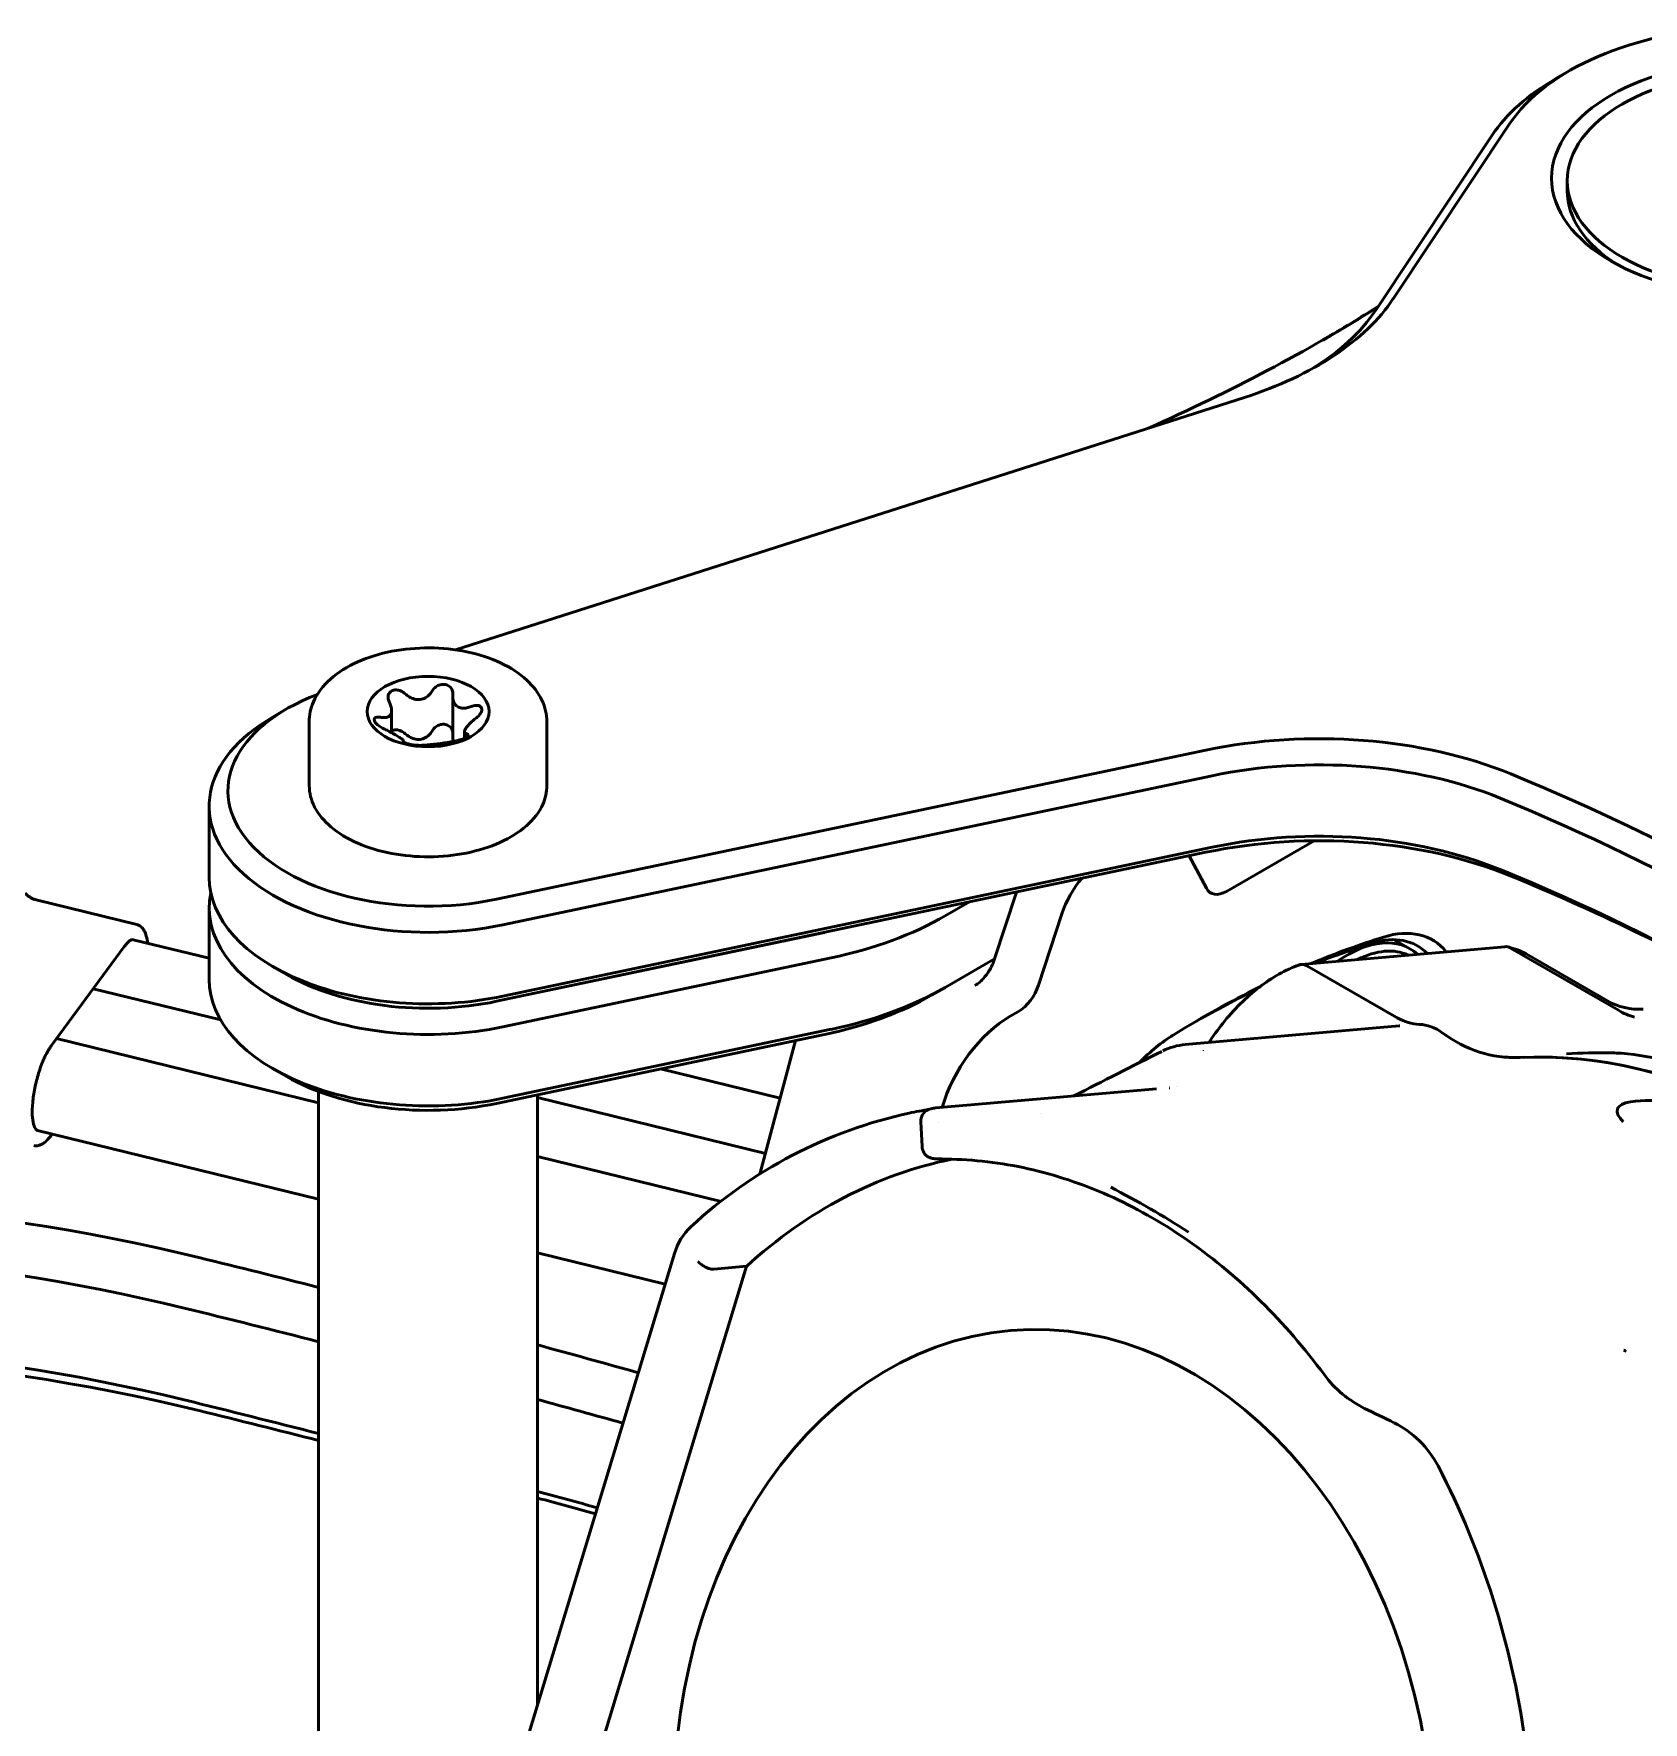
# Model space of a CAD drawing. Header units: millimetres. Extents: x 145 to 303, y 101 to 203.
# Drawn here: x 170.48 to 196.21, y 141.69 to 168.7 of the extents above; entities that cross this region are included whole.
import ezdxf

# ---------------------------------------------------------------- set-up
doc = ezdxf.new("R2010")
doc.units = ezdxf.units.MM
doc.header["$LTSCALE"] = 0.75
doc.layers.add('Visible', color=7, linetype='Continuous', lineweight=50)

msp = doc.modelspace()

# ---------------------------------------------------------------- linework, layer by layer
at = {"layer": 'Visible', "extrusion": (-1e-16, 0.816497, 0.57735)}
for p, q in [((195.029, 168.101), (194.817, 167.978)), ((192.218, 164.458), (194.078, 167.255)), ((193.798, 167.072), (191.938, 164.275)), ((194.999, 166.345), (194.999, 166.182)), ((177.224, 158.841), (189.839, 162.878)), ((177.179, 158.1), (177.179, 157.461)), ((174.523, 157.895), (174.311, 157.772)), ((176.203, 157.872), (176.203, 157.516)), ((174.886, 156.67), (174.886, 157.691)), ((177.368, 157.532), (177.368, 157.43)), ((178.686, 156.67), (178.686, 157.691)), ((176.392, 157.382), (176.392, 157.37)), ((189.22, 157.235), (177.88, 154.852)), ((177.983, 154.444), (189.323, 156.828)), ((173.286, 155.2), (173.286, 156.343)), ((177.88, 153.219), (189.22, 155.602)), ((189.323, 155.684), (177.983, 153.301)), ((190.953, 155.786), (189.55, 154.977)), ((189.23, 155.027), (188.956, 155.547)), ((172.13, 154.447), (170.519, 154.842)), ((185.054, 154.585), (185.44, 154.808)), ((186.192, 154.966), (185.838, 153.884)), ((173.286, 154.71), (173.286, 153.567)), ((186.92, 154.619), (186.546, 153.478)), ((183.126, 154.322), (177.88, 153.219)), ((170.76, 152.505), (171.932, 154.099)), ((173.286, 153.907), (172.071, 154.204)), ((190.747, 153.809), (194.002, 154.093)), ((192.484, 154.061), (192.234, 154.205)), ((195.816, 153.076), (194.091, 154.071)), ((194.34, 153.976), (195.643, 153.224)), ((174.523, 153.649), (174.311, 153.771)), ((177.983, 152.811), (183.229, 153.914)), ((185.842, 153.897), (185.054, 153.442)), ((190.838, 153.788), (192.299, 152.944)), ((192.281, 152.954), (190.838, 153.787)), ((173.47, 152.921), (171.433, 153.42)), ((185.054, 153.442), (184.842, 153.32)), ((186.225, 153.057), (186.094, 152.981)), ((175.036, 151.596), (170.847, 152.623)), ((177.88, 151.586), (183.126, 152.689)), ((183.229, 152.771), (177.983, 151.668)), ((188.892, 152.527), (192.314, 152.825)), ((190.295, 152.681), (190.295, 152.682)), ((182.089, 150.453), (182.659, 152.59)), ((174.523, 152.016), (174.311, 152.138)), ((182.414, 151.67), (180.504, 152.138)), ((184.903, 151.513), (188.43, 151.82)), ((175.036, 132.992), (175.036, 151.775)), ((178.536, 141.966), (178.536, 151.724)), ((182.178, 150.786), (178.536, 151.679)), ((184.664, 151.293), (184.683, 150.894)), ((184.939, 151.282), (184.939, 151.282)), ((175.036, 150.052), (170.541, 151.153)), ((170.76, 151.076), (170.775, 151.096)), ((181.471, 150.019), (178.536, 150.738)), ((180.725, 149.185), (177.578, 138.809)), ((180.576, 148.694), (178.536, 149.194)), ((178.699, 138.499), (181.877, 148.98)), ((181.356, 148.934), (181.877, 148.98))]:
    msp.add_line(p, q, dxfattribs=at)
at = {"layer": 'Visible'}
for centre, radius, start, end in [((177.424, 157.458), 0.245, 179.3784, 200.1706), ((193.832, 153.092), 1.02, 60.0786, 77.044), ((195.571, 141.964), 10.432, 89.3299, 93.2231), ((195.493, 146.349), 6.049, 86.9188, 88.1043), ((195.388, 147.025), 5.384, 68.1003, 84.909), ((196.507, 151.014), 0.858, 143.6041, 145.7845), ((186.065, 144.124), 7.477, 102.2631, 132.7639), ((187.632, 136.141), 15.611, 100.4701, 101.6582), ((184.866, 151.302), 0.202, 102.6945, 182.4956), ((180.522, 136.377), 15.616, 57.3582, 62.6379), ((181.632, 148.925), 0.943, 133.0616, 164.0378), ((191.478, 145.005), 1.654, 28.3025, 62.988)]:
    msp.add_arc(centre, radius, start, end, dxfattribs=at)
at = {"layer": 'Visible', "extrusion": (2e-16, 1e-16, -1)}
msp.add_arc((-176.261, 162.97), 5.672, 260.9837, 265.4199, dxfattribs=at)
at = {"layer": 'Visible', "extrusion": (0, 1e-16, -1)}
for centre, radius, start, end in [((-196.143, 154.102), 1.01, 266.1104, 299.7096), ((-188.979, 151.531), 1, 63.448, 85.0159), ((-196.322, 149.57), 2.063, 81.3012, 116.5278)]:
    msp.add_arc(centre, radius, start, end, dxfattribs=at)
at = {"layer": 'Visible', "extrusion": (0, -1e-16, -1)}
msp.add_arc((-196.341, 153.946), 1.015, 285.1527, 301.0135, dxfattribs=at)
at = {"layer": 'Visible', "extrusion": (1e-16, 1e-16, -1)}
msp.add_arc((-188.649, 151.86), 0.0278, 281.9749, 288.0679, dxfattribs=at)
at = {"layer": 'Visible', "extrusion": (-1e-16, 1e-16, -1)}
msp.add_arc((-192.575, 148.34), 1.826, 296.5944, 323.0534, dxfattribs=at)
at = {"layer": 'Visible', "extrusion": (1e-16, -1e-16, -1)}
msp.add_arc((-180.86, 139.562), 13.586, 152.7279, 172.1906, dxfattribs=at)
at = {"layer": 'Visible', "extrusion": (0, 3e-16, -1)}
for centre, major_axis, start_param, end_param in [((197.999, 166.386), (-4.2, 0), 0.366519, 3.752458), ((197.999, 166.345), (3, 0), 1.570796326795107, 7.853981633974693), ((197.999, 166.182), (-3, 0), -0.744554, 0), ((169.772, 175.982), (30, 0), 0.737377, 0.780411), ((176.573, 140.952), (-30.3, 0), 2.187552, 2.351232)]:
    msp.add_ellipse(centre, major_axis=major_axis, ratio=0.57735, start_param=start_param, end_param=end_param, dxfattribs=at)
at = {"layer": 'Visible'}
msp.add_ellipse((197.999, 166.386), major_axis=(3.25, 0), ratio=0.57735, dxfattribs=at)
for centre, major_axis, ratio, start_param, end_param in [((197.999, 166.141), (4.5, 0), 0.57735, 2.356194, 2.775074), ((169.772, 176.227), (-30.3, 0), 0.57735, 2.228862, 2.392768), ((187.27, 165.555), (-5.3, 0), 0.57735, 2.076942, 2.775074), ((176.786, 156.343), (-3.5, 0), 0.57735, -0.785398, 1.919862), ((191.033, 154.36), (-5.3, 0), 0.57735, 4.095633, 5.061455), ((176.573, 142.585), (-30.3, 0), 0.57735, 3.758349, 4.095633), ((191.033, 152.972), (5, 0), 0.57735, 0.95404, 1.919862), ((176.573, 141.197), (-30, 0), 0.57735, 3.758349, 4.095633), ((187.56, 154.644), (0.5, 0.866), 0.57735, 1.257347, 1.919862), ((176.786, 154.71), (3.5, 0), 0.57735, 3.020076, 5.061455), ((181.519, 156.627), (5, 0), 0.57735, -1.22173, -0.785398), ((189.151, 138.007), (9.15, 15.848), 0.57735, 0.558505, 0.649763), ((191.484, 152.328), (1, 1.732), 0.57735, -0.130058, 0.898002), ((191.696, 152.206), (1.15, 1.992), 0.57735, -0.214331, 0.558505), ((190.769, 153.56), (-0.022, 0.249), 0.757042, -0.487182, 0.296426), ((176.786, 154.955), (3.2, 0), 0.57735, 3.926991, 5.061455), ((189.151, 138.007), (9.15, 15.848), 0.57735, 0.713922, 0.820305), ((181.519, 155.239), (-4.7, 0), 0.57735, 1.919862, 2.356194), ((186.094, 151.674), (0.855, 1.386), 0.576683, 0.819368, 2.017039), ((188.756, 150.836), (1.15, 1.992), 0.57735, 0.820305, 1.161292), ((192.654, 151.851), (-0.087, 0.996), 0.757042, -0.587595, -0.089539), ((194.004, 157.313), (-0.434, 4.981), 0.757042, 3.00291, 3.103366), ((194.97, 140.696), (-1.012, 11.606), 0.757042, -0.87371, -0.038226), ((195.635, 149.396), (0.235, 2.991), 0.819803, 0.001458, 0.020886), ((176.786, 153.322), (-3.2, 0), 0.57735, 0.785398, 1.919862), ((186.793, 139.983), (-0.943, 10.809), 0.757042, 0.084918, 0.524879), ((165.073, 138.173), (-20.6, 0), 0.57735, 4.310963, 4.883113), ((112.887, 67.192), (-154.16, 0), 0.57735, 4.297442, 4.310963), ((186.793, 139.983), (-0.695, 7.97), 0.757042, 1.570796326795, 7.853981633974585), ((165.073, 136.214), (-20, 0), 0.57735, 4.310963, 4.883113), ((112.887, 67.192), (154.16, 0), 0.57735, 1.119319, 1.130901), ((112.887, 65.233), (153.56, 0), 0.57735, 1.154127, 1.169371), ((112.887, 65.233), (153.56, 0), 0.57735, 1.122166, 1.129061)]:
    msp.add_ellipse(centre, major_axis=major_axis, ratio=ratio, start_param=start_param, end_param=end_param, dxfattribs=at)
at = {"layer": 'Visible', "extrusion": (0, 2e-16, -1)}
for centre, major_axis, ratio, start_param, end_param in [((187.27, 165.31), (-5, 0), 0.57735, 3.508112, 3.897424), ((176.786, 157.854), (0.975, 0), 0.57735, 1.570796326796274, 7.85398163397586), ((191.033, 154.115), (5, 0), 0.57735, 4.363323, 5.329145), ((176.786, 155.2), (-3.5, 0), 0.57735, 4.363323, 6.283185), ((181.519, 155.483), (-5, 0), 0.57735, 3.926991, 4.363323), ((186.225, 153.465), (0.25, 0.433), 0.57735, 1.22173, 2.356194), ((194.97, 140.696), (-1.012, 11.606), 0.757042, 0.030705, 0.87371)]:
    msp.add_ellipse(centre, major_axis=major_axis, ratio=ratio, start_param=start_param, end_param=end_param, dxfattribs=at)
at = {"layer": 'Visible', "extrusion": (-1e-16, -3e-16, -1)}
msp.add_ellipse((176.786, 156.588), major_axis=(3.2, 0), ratio=0.57735, start_param=1.22173, end_param=4.126241, dxfattribs=at)
at = {"layer": 'Visible', "extrusion": (0, 1e-16, -1)}
for centre, major_axis, start_param, end_param in [((176.573, 142.34), (-30, 0), 2.187552, 2.524837), ((112.887, 66.702), (-153.56, 0), 1.972222, 1.987465), ((112.887, 64.743), (-154.16, 0), 1.972222, 1.985743), ((112.887, 66.702), (-153.56, 0), 2.012532, 2.022399), ((112.887, 64.743), (-154.16, 0), 2.010692, 2.017342)]:
    msp.add_ellipse(centre, major_axis=major_axis, ratio=0.57735, start_param=start_param, end_param=end_param, dxfattribs=at)
at = {"layer": 'Visible', "extrusion": (-1e-16, 2e-16, -1)}
for centre, major_axis, start_param, end_param in [((191.033, 152.727), (5.3, 0), 4.363323, 5.329145), ((189.009, 138.089), (9.05, 15.675), -0.630798, -0.558505)]:
    msp.add_ellipse(centre, major_axis=major_axis, ratio=0.57735, start_param=start_param, end_param=end_param, dxfattribs=at)
at = {"layer": 'Visible', "extrusion": (1e-16, 2e-16, -1)}
msp.add_ellipse((189.55, 155.385), major_axis=(0.25, 0.433), ratio=0.57735, start_param=2.356194, end_param=3.490659, dxfattribs=at)
at = {"layer": 'Visible', "extrusion": (1e-16, 4e-16, -1)}
msp.add_ellipse((191.554, 152.288), major_axis=(1.05, 1.819), ratio=0.57735, start_param=-0.558505, end_param=0.162175, dxfattribs=at)
at = {"layer": 'Visible', "extrusion": (0, 0, -1)}
msp.add_ellipse((191.554, 152.288), major_axis=(0.95, 1.645), ratio=0.57735, start_param=-0.718752, end_param=-0.049193, dxfattribs=at)
at = {"layer": 'Visible', "extrusion": (2e-16, 2e-16, -1)}
msp.add_ellipse((194.024, 153.844), major_axis=(-0.022, 0.249), ratio=0.757042, start_param=0, end_param=0.487182, dxfattribs=at)
at = {"layer": 'Visible', "extrusion": (-1e-16, 1e-16, -1)}
msp.add_ellipse((176.786, 153.567), major_axis=(-3.5, 0), ratio=0.57735, start_param=4.363323, end_param=6.283185, dxfattribs=at)
at = {"layer": 'Visible', "extrusion": (1e-16, -2e-16, -1)}
msp.add_ellipse((176.786, 154.955), major_axis=(3.2, 0), ratio=0.57735, start_param=1.22173, end_param=2.356194, dxfattribs=at)
at = {"layer": 'Visible', "extrusion": (-1e-16, 3e-16, -1)}
msp.add_ellipse((189.009, 138.089), major_axis=(9.05, 15.675), ratio=0.57735, start_param=-0.779888, end_param=-0.705478, dxfattribs=at)
at = {"layer": 'Visible', "extrusion": (-2e-16, 1e-16, -1)}
msp.add_ellipse((192.525, 153.559), major_axis=(-0.493, 0.582), ratio=0.823803, start_param=3.780321, end_param=4.302689, dxfattribs=at)
at = {"layer": 'Visible', "extrusion": (-2e-16, 2e-16, -1)}
msp.add_ellipse((194.037, 155.314), major_axis=(-0.261, 2.989), ratio=0.757042, start_param=3.172297, end_param=3.729188, dxfattribs=at)
at = {"layer": 'Visible', "extrusion": (2e-16, 5e-16, -1)}
msp.add_ellipse((196.812, 151.185), major_axis=(-1.011, 0.307), ratio=0.305865, start_param=-0.535535, end_param=0.56881, dxfattribs=at)
at = {"layer": 'Visible', "extrusion": (1e-16, 1e-16, -1)}
msp.add_ellipse((165.073, 137.683), major_axis=(-20, 0), ratio=0.57735, start_param=1.400072, end_param=1.972222, dxfattribs=at)
at = {"layer": 'Visible', "extrusion": (1e-16, 0, -1)}
msp.add_ellipse((165.073, 135.724), major_axis=(-20.6, 0), ratio=0.57735, start_param=1.400072, end_param=1.972222, dxfattribs=at)
at = {"layer": 'Visible'}
for points, knots in [([(178.686, 157.691), (178.686, 157.809), (178.657, 157.927), (178.55, 158.154), (178.466, 158.262), (178.247, 158.465), (178.105, 158.557), (177.781, 158.709), (177.598, 158.769), (177.211, 158.85), (177.008, 158.871), (176.603, 158.873), (176.401, 158.855), (176.014, 158.78), (175.83, 158.724), (175.497, 158.575), (175.348, 158.482), (175.106, 158.267), (175.012, 158.144), (174.909, 157.907), (174.886, 157.799), (174.886, 157.691)], [2.938783, 2.938783, 2.938783, 2.938783, 3.206044, 3.206044, 3.496917, 3.496917, 3.825082, 3.825082, 4.163125, 4.163125, 4.498635, 4.498635, 4.832643, 4.832643, 5.167967, 5.167967, 5.505951, 5.505951, 5.835364, 5.835364, 6.080376, 6.080376, 6.080376, 6.080376]), ([(176.857, 158.189), (176.87, 158.212), (176.888, 158.232), (176.929, 158.263), (176.955, 158.276), (177.008, 158.29), (177.036, 158.291), (177.087, 158.281), (177.111, 158.27), (177.149, 158.239), (177.163, 158.219), (177.18, 158.176), (177.183, 158.152), (177.181, 158.127)], [-0.10467546, -0.10467546, -0.10467546, -0.10467546, -0.09672256, -0.09672256, -0.08877504, -0.08877504, -0.08082753, -0.08082753, -0.07288001, -0.07288001, -0.0649325, -0.0649325, -0.05697959, -0.05697959, -0.05697959, -0.05697959]), ([(176.095, 157.57), (176.07, 157.581), (176.045, 157.594), (176.001, 157.622), (175.979, 157.639), (175.946, 157.673), (175.934, 157.69), (175.923, 157.72), (175.924, 157.734), (175.938, 157.755), (175.951, 157.762), (175.983, 157.768), (176.004, 157.767), (176.026, 157.762)], [-0.10467546, -0.10467546, -0.10467546, -0.10467546, -0.09672256, -0.09672256, -0.08877504, -0.08877504, -0.08082753, -0.08082753, -0.07288001, -0.07288001, -0.0649325, -0.0649325, -0.05697959, -0.05697959, -0.05697959, -0.05697959]), ([(177.545, 157.742), (177.524, 157.726), (177.503, 157.71), (177.464, 157.675), (177.443, 157.653), (177.407, 157.612), (177.393, 157.593), (177.374, 157.56), (177.369, 157.546), (177.367, 157.522), (177.371, 157.514), (177.385, 157.504), (177.393, 157.5), (177.404, 157.498)], [0.01396511, 0.01396511, 0.01396511, 0.01396511, 0.02138079, 0.02138079, 0.03024462, 0.03024462, 0.03910845, 0.03910845, 0.04797229, 0.04797229, 0.05683612, 0.05683612, 0.0642518, 0.0642518, 0.0642518, 0.0642518]), ([(177.545, 157.742), (177.567, 157.759), (177.588, 157.777), (177.62, 157.815), (177.633, 157.835), (177.647, 157.875), (177.648, 157.893), (177.637, 157.923), (177.625, 157.936), (177.592, 157.951), (177.57, 157.954), (177.526, 157.951), (177.501, 157.945), (177.476, 157.935)], [0.05697959, 0.05697959, 0.05697959, 0.05697959, 0.0649325, 0.0649325, 0.07288001, 0.07288001, 0.08082753, 0.08082753, 0.08877504, 0.08877504, 0.09672256, 0.09672256, 0.10467546, 0.10467546, 0.10467546, 0.10467546]), ([(176.391, 157.378), (176.393, 157.381), (176.392, 157.386), (176.385, 157.397), (176.377, 157.405), (176.352, 157.425), (176.334, 157.437), (176.295, 157.462), (176.271, 157.477), (176.218, 157.508), (176.19, 157.524), (176.142, 157.548), (176.118, 157.559), (176.095, 157.57)], [0.01396511, 0.01396511, 0.01396511, 0.01396511, 0.02138079, 0.02138079, 0.03024462, 0.03024462, 0.03910845, 0.03910845, 0.04797229, 0.04797229, 0.05683612, 0.05683612, 0.0642518, 0.0642518, 0.0642518, 0.0642518]), ([(176.203, 157.545), (176.204, 157.545), (176.204, 157.545), (176.224, 157.556), (176.249, 157.561), (176.301, 157.56), (176.329, 157.553), (176.377, 157.532), (176.401, 157.517), (176.421, 157.498)], [-0.08097567, -0.08097567, -0.08097567, -0.08097567, -0.08082753, -0.08082753, -0.07288001, -0.07288001, -0.0649325, -0.0649325, -0.05697959, -0.05697959, -0.05697959, -0.05697959]), ([(176.857, 157.55), (176.87, 157.573), (176.888, 157.593), (176.929, 157.625), (176.955, 157.638), (177.008, 157.651), (177.036, 157.652), (177.087, 157.643), (177.111, 157.632), (177.149, 157.6), (177.163, 157.58), (177.175, 157.549), (177.178, 157.539), (177.179, 157.528)], [-0.10467546, -0.10467546, -0.10467546, -0.10467546, -0.09672256, -0.09672256, -0.08877504, -0.08877504, -0.08082753, -0.08082753, -0.07288001, -0.07288001, -0.0649325, -0.0649325, -0.06138493, -0.06138493, -0.06138493, -0.06138493]), ([(177.404, 157.498), (177.416, 157.496), (177.423, 157.491), (177.427, 157.479), (177.423, 157.47), (177.403, 157.45), (177.387, 157.439), (177.347, 157.419), (177.322, 157.409), (177.27, 157.391), (177.242, 157.384), (177.194, 157.374), (177.17, 157.37), (177.15, 157.367)], [-0.10467546, -0.10467546, -0.10467546, -0.10467546, -0.09672256, -0.09672256, -0.08877504, -0.08877504, -0.08082753, -0.08082753, -0.07288001, -0.07288001, -0.0649325, -0.0649325, -0.05697959, -0.05697959, -0.05697959, -0.05697959]), ([(174.886, 156.67), (174.886, 156.553), (174.916, 156.436), (175.032, 156.211), (175.121, 156.104), (175.352, 155.908), (175.497, 155.82), (175.826, 155.677), (176.01, 155.621), (176.397, 155.548), (176.6, 155.53), (177.005, 155.532), (177.207, 155.552), (177.591, 155.63), (177.773, 155.687), (178.099, 155.834), (178.242, 155.924), (178.475, 156.129), (178.564, 156.245), (178.663, 156.466), (178.686, 156.568), (178.686, 156.67)], [6.080376, 6.080376, 6.080376, 6.080376, 6.3707, 6.3707, 6.678099, 6.678099, 7.004354, 7.004354, 7.333193, 7.333193, 7.660569, 7.660569, 7.987304, 7.987304, 8.314752, 8.314752, 8.64364, 8.64364, 8.969313, 8.969313, 9.221968, 9.221968, 9.221968, 9.221968]), ([(171.932, 154.099), (171.945, 154.117), (171.958, 154.132), (171.982, 154.158), (171.993, 154.169), (172.015, 154.187), (172.025, 154.193), (172.043, 154.202), (172.05, 154.204), (172.062, 154.206), (172.066, 154.205), (172.071, 154.204)], [1.5707963, 1.5707963, 1.5707963, 1.5707963, 1.7018024, 1.7018024, 1.8328086, 1.8328086, 1.9638147, 1.9638147, 2.0948208, 2.0948208, 2.2258269, 2.2258269, 2.2258269, 2.2258269]), ([(189.269, 152.56), (189.339, 152.666), (189.413, 152.768), (189.579, 152.976), (189.673, 153.08), (189.867, 153.273), (189.968, 153.362), (190.175, 153.522), (190.281, 153.592), (190.496, 153.713), (190.604, 153.763), (190.714, 153.801)], [3.6244907, 3.6244907, 3.6244907, 3.6244907, 3.7834262, 3.7834262, 3.9642109, 3.9642109, 4.1449956, 4.1449956, 4.3257803, 4.3257803, 4.506565, 4.506565, 4.506565, 4.506565]), ([(190.714, 153.8), (190.731, 153.806), (190.749, 153.809), (190.789, 153.808), (190.816, 153.8), (190.838, 153.787)], [0.13430985, 0.13430985, 0.13430985, 0.13430985, 0.1408295, 0.1408295, 0.15002099, 0.15002099, 0.15002099, 0.15002099]), ([(170.541, 151.153), (170.533, 151.155), (170.525, 151.16), (170.501, 151.19), (170.488, 151.218), (170.468, 151.295), (170.461, 151.344), (170.456, 151.459), (170.458, 151.527), (170.471, 151.672), (170.482, 151.751), (170.514, 151.91), (170.535, 151.99), (170.582, 152.144), (170.609, 152.218), (170.667, 152.351), (170.698, 152.409), (170.739, 152.475), (170.75, 152.491), (170.76, 152.505)], [5.36742, 5.36742, 5.36742, 5.36742, 5.616076, 5.616076, 5.901724, 5.901724, 6.190228, 6.190228, 6.494674, 6.494674, 6.806272, 6.806272, 7.120317, 7.120317, 7.434171, 7.434171, 7.744985, 7.744985, 7.853982, 7.853982, 7.853982, 7.853982]), ([(191.116, 147.243), (190.801, 147.669), (190.461, 148.062), (189.74, 148.775), (189.36, 149.094), (188.571, 149.649), (188.161, 149.886), (187.323, 150.271), (186.894, 150.419), (186.029, 150.625), (185.592, 150.682), (185.156, 150.693)], [2.7394859, 2.7394859, 2.7394859, 2.7394859, 2.9003286, 2.9003286, 3.0611713, 3.0611713, 3.222014, 3.222014, 3.3828567, 3.3828567, 3.5436995, 3.5436995, 3.5436995, 3.5436995])]:
    msp.add_open_spline(points, degree=3, knots=knots, dxfattribs=at)
at = {"layer": 'Visible', "extrusion": (-6.3164e-12, 5.8205e-12, -1)}
msp.add_open_spline([(176.026, 157.762), (176.048, 157.758), (176.068, 157.756), (176.107, 157.757), (176.128, 157.76), (176.164, 157.777), (176.178, 157.79), (176.197, 157.822), (176.203, 157.843), (176.204, 157.891), (176.2, 157.917), (176.186, 157.963), (176.178, 157.985), (176.167, 158.006)], degree=3, knots=[0.01396511, 0.01396511, 0.01396511, 0.01396511, 0.02138079, 0.02138079, 0.03024462, 0.03024462, 0.03910845, 0.03910845, 0.04797229, 0.04797229, 0.05683612, 0.05683612, 0.0642518, 0.0642518, 0.0642518, 0.0642518], dxfattribs=at)
at = {"layer": 'Visible', "extrusion": (5.3274e-12, -6.2517e-12, -1)}
msp.add_open_spline([(176.167, 158.006), (176.155, 158.03), (176.148, 158.053), (176.144, 158.098), (176.148, 158.12), (176.168, 158.158), (176.185, 158.174), (176.224, 158.195), (176.249, 158.2), (176.301, 158.199), (176.329, 158.192), (176.377, 158.171), (176.401, 158.156), (176.421, 158.137)], degree=3, knots=[-0.10467546, -0.10467546, -0.10467546, -0.10467546, -0.09672256, -0.09672256, -0.08877504, -0.08877504, -0.08082753, -0.08082753, -0.07288001, -0.07288001, -0.0649325, -0.0649325, -0.05697959, -0.05697959, -0.05697959, -0.05697959], dxfattribs=at)
at = {"layer": 'Visible', "extrusion": (-2.9323e-12, 6.0312e-12, -1)}
msp.add_open_spline([(176.421, 158.137), (176.441, 158.119), (176.461, 158.104), (176.508, 158.075), (176.537, 158.062), (176.598, 158.046), (176.63, 158.044), (176.688, 158.051), (176.717, 158.06), (176.771, 158.09), (176.795, 158.11), (176.83, 158.147), (176.845, 158.167), (176.857, 158.189)], degree=3, knots=[0.01396511, 0.01396511, 0.01396511, 0.01396511, 0.02138079, 0.02138079, 0.03024462, 0.03024462, 0.03910845, 0.03910845, 0.04797229, 0.04797229, 0.05683612, 0.05683612, 0.0642518, 0.0642518, 0.0642518, 0.0642518], dxfattribs=at)
at = {"layer": 'Visible', "extrusion": (8.549e-13, -3.9251e-12, -1)}
msp.add_open_spline([(177.181, 158.127), (177.179, 158.103), (177.179, 158.08), (177.186, 158.035), (177.194, 158.009), (177.219, 157.964), (177.237, 157.946), (177.276, 157.92), (177.3, 157.911), (177.353, 157.905), (177.381, 157.908), (177.429, 157.918), (177.453, 157.925), (177.476, 157.935)], degree=3, knots=[0.01396511, 0.01396511, 0.01396511, 0.01396511, 0.02138079, 0.02138079, 0.03024462, 0.03024462, 0.03910845, 0.03910845, 0.04797229, 0.04797229, 0.05683612, 0.05683612, 0.0642518, 0.0642518, 0.0642518, 0.0642518], dxfattribs=at)
at = {"layer": 'Visible', "extrusion": (-5.014e-13, 2.9877e-12, -1)}
msp.add_open_spline([(176.857, 157.55), (176.845, 157.529), (176.83, 157.509), (176.795, 157.471), (176.771, 157.451), (176.717, 157.422), (176.688, 157.412), (176.63, 157.405), (176.598, 157.407), (176.537, 157.423), (176.508, 157.437), (176.461, 157.465), (176.441, 157.481), (176.421, 157.498)], degree=3, knots=[-0.0642518, -0.0642518, -0.0642518, -0.0642518, -0.05683612, -0.05683612, -0.04797229, -0.04797229, -0.03910845, -0.03910845, -0.03024462, -0.03024462, -0.02138079, -0.02138079, -0.01396511, -0.01396511, -0.01396511, -0.01396511], dxfattribs=at)
at = {"layer": 'Visible', "extrusion": (6.6642e-12, 3.88369e-11, -1)}
msp.add_open_spline([(176.714, 157.316), (176.701, 157.314), (176.683, 157.313), (176.642, 157.313), (176.616, 157.314), (176.563, 157.319), (176.535, 157.322), (176.484, 157.332), (176.46, 157.338), (176.422, 157.351), (176.408, 157.358), (176.392, 157.369), (176.388, 157.374), (176.391, 157.378)], degree=3, knots=[-0.10467546, -0.10467546, -0.10467546, -0.10467546, -0.09672256, -0.09672256, -0.08877504, -0.08877504, -0.08082753, -0.08082753, -0.07288001, -0.07288001, -0.0649325, -0.0649325, -0.05697959, -0.05697959, -0.05697959, -0.05697959], dxfattribs=at)
at = {"layer": 'Visible', "extrusion": (-1.56853e-11, -1.26229e-11, -1)}
msp.add_open_spline([(170.344, 154.951), (170.349, 154.946), (170.354, 154.939), (170.368, 154.924), (170.376, 154.916), (170.396, 154.899), (170.408, 154.891), (170.435, 154.874), (170.451, 154.866), (170.484, 154.852), (170.501, 154.846), (170.519, 154.842)], degree=3, knots=[3.8021307, 3.8021307, 3.8021307, 3.8021307, 3.8531762, 3.8531762, 3.9042218, 3.9042218, 3.9552673, 3.9552673, 4.0063128, 4.0063128, 4.0573584, 4.0573584, 4.0573584, 4.0573584], dxfattribs=at)
at = {"layer": 'Visible', "extrusion": (-2.9891e-12, -2.5105e-12, -1)}
msp.add_open_spline([(172.304, 154.147), (172.298, 154.189), (172.291, 154.227), (172.262, 154.326), (172.236, 154.378), (172.176, 154.429), (172.154, 154.441), (172.13, 154.447)], degree=3, knots=[3.3662421, 3.3662421, 3.3662421, 3.3662421, 3.549478, 3.549478, 3.8966354, 3.8966354, 4.0573584, 4.0573584, 4.0573584, 4.0573584], dxfattribs=at)
at = {"layer": 'Visible', "extrusion": (2.49987e-11, -1.95821e-11, -1)}
msp.add_open_spline([(185.53, 153.471), (185.549, 153.483), (185.567, 153.496), (185.586, 153.51), (185.604, 153.525), (185.622, 153.541), (185.639, 153.559), (185.648, 153.567), (185.656, 153.576), (185.664, 153.584), (185.672, 153.594), (185.681, 153.604), (185.689, 153.614), (185.706, 153.634), (185.721, 153.655), (185.736, 153.677), (185.746, 153.693), (185.757, 153.709), (185.766, 153.725), (185.78, 153.748), (185.792, 153.772), (185.803, 153.795), (185.814, 153.819), (185.824, 153.843), (185.832, 153.866), (185.834, 153.872), (185.836, 153.878), (185.838, 153.884)], degree=3, knots=[0, 0, 0, 0, 0.0078783, 0.0078783, 0.0078783, 0.01579651, 0.01579651, 0.01579651, 0.01953277, 0.01953277, 0.01953277, 0.02359906, 0.02359906, 0.02359906, 0.03155646, 0.03155646, 0.03155646, 0.0373005, 0.0373005, 0.0373005, 0.04525983, 0.04525983, 0.04525983, 0.05310931, 0.05310931, 0.05310931, 0.05507481, 0.05507481, 0.05507481, 0.05507481], dxfattribs=at)
at = {"layer": 'Visible', "extrusion": (8.3689e-08, -9.35813e-07, 1)}
msp.add_open_spline([(192.314, 152.825), (192.316, 152.825), (192.318, 152.825), (192.321, 152.825)], degree=3, dxfattribs=at)
at = {"layer": 'Visible'}
for points in [[(187.112, 151.705), (187.572, 151.942), (188.042, 152.18), (188.518, 152.418)], [(184.825, 151.5), (184.851, 151.506), (184.877, 151.51), (184.903, 151.513)], [(192.229, 146.478), (192.073, 146.556), (191.916, 146.632), (191.758, 146.708)]]:
    msp.add_open_spline(points, degree=3, dxfattribs=at)
at = {"layer": 'Visible', "extrusion": (-4.97683e-05, 3.28596e-05, -1)}
msp.add_open_spline([(189.187, 152.432), (189.187, 152.433), (189.187, 152.433), (189.187, 152.433)], degree=3, dxfattribs=at)
at = {"layer": 'Visible', "extrusion": (-0.001596, 0.001458, -0.999998)}
msp.add_open_spline([(188.746, 151.855), (188.746, 151.855), (188.746, 151.855), (188.746, 151.855)], degree=3, dxfattribs=at)
at = {"layer": 'Visible', "extrusion": (-2.50431e-08, -1.10957e-08, 1)}
msp.add_open_spline([(184.664, 151.293), (184.664, 151.293), (184.664, 151.293), (184.664, 151.293)], degree=3, dxfattribs=at)
at = {"layer": 'Visible', "extrusion": (6.1953e-05, -0.000333813, -1)}
msp.add_open_spline([(184.852, 151.502), (184.852, 151.502), (184.852, 151.502), (184.852, 151.502)], degree=3, dxfattribs=at)
at = {"layer": 'Visible', "extrusion": (-0.461368, 0.887209, 0)}
msp.add_open_spline([(186.582, 151.431), (186.582, 151.431), (186.582, 151.431), (186.582, 151.431)], degree=3, dxfattribs=at)
at = {"layer": 'Visible', "extrusion": (1.14611e-11, -1.72496e-11, -1)}
msp.add_open_spline([(170.482, 150.91), (170.501, 150.906), (170.522, 150.905), (170.562, 150.911), (170.581, 150.918), (170.619, 150.936), (170.637, 150.948), (170.673, 150.977), (170.691, 150.994), (170.726, 151.032), (170.743, 151.053), (170.76, 151.076)], degree=3, knots=[0.9157657, 0.9157657, 0.9157657, 0.9157657, 1.0467718, 1.0467718, 1.177778, 1.177778, 1.3087841, 1.3087841, 1.4397902, 1.4397902, 1.5707963, 1.5707963, 1.5707963, 1.5707963], dxfattribs=at)
at = {"layer": 'Visible', "extrusion": (-2.3519e-12, -4.5267e-12, -1)}
msp.add_open_spline([(185.157, 150.693), (185.095, 150.694), (185.041, 150.696), (184.954, 150.698), (184.921, 150.699), (184.888, 150.701), (184.882, 150.701), (184.87, 150.703), (184.865, 150.703), (184.854, 150.705), (184.849, 150.706), (184.84, 150.708), (184.835, 150.709), (184.822, 150.713), (184.814, 150.716), (184.796, 150.723), (184.786, 150.728), (184.764, 150.742), (184.751, 150.752), (184.727, 150.777), (184.715, 150.794), (184.696, 150.83), (184.689, 150.85), (184.685, 150.878), (184.684, 150.886), (184.683, 150.893)], degree=3, knots=[0, 0, 0, 0, 0.02447012, 0.02447012, 0.0500013, 0.0500013, 0.05624963, 0.05624963, 0.06094321, 0.06094321, 0.0635215, 0.0635215, 0.06559973, 0.06559973, 0.06865799, 0.06865799, 0.07198614, 0.07198614, 0.07682126, 0.07682126, 0.08271799, 0.08271799, 0.08909461, 0.08909461, 0.09132808, 0.09132808, 0.09132808, 0.09132808], dxfattribs=at)
at = {"layer": 'Visible', "extrusion": (3.8337e-12, 1.85332e-11, -1)}
msp.add_open_spline([(181.1, 149.056), (181.116, 149.04), (181.135, 149.023), (181.156, 149.008), (181.174, 148.994), (181.194, 148.982), (181.214, 148.972), (181.22, 148.969), (181.225, 148.966), (181.231, 148.964), (181.249, 148.955), (181.267, 148.948), (181.284, 148.943), (181.288, 148.942), (181.293, 148.941), (181.298, 148.94), (181.32, 148.935), (181.339, 148.933), (181.356, 148.934)], degree=3, knots=[-0.06413915, -0.06413915, -0.06413915, -0.06413915, -0.05622536, -0.05622536, -0.05622536, -0.04935093, -0.04935093, -0.04935093, -0.0474397, -0.0474397, -0.0474397, -0.04143346, -0.04143346, -0.04143346, -0.03973744, -0.03973744, -0.03973744, -0.03196743, -0.03196743, -0.03196743, -0.03196743], dxfattribs=at)
at = {"layer": 'Visible', "extrusion": (8.88077e-09, 1.47092e-08, -1)}
msp.add_open_spline([(195.939, 147.62), (195.93, 147.625), (195.922, 147.63), (195.914, 147.635), (195.911, 147.637), (195.908, 147.639), (195.905, 147.64)], degree=3, knots=[-0.003251569, -0.003251569, -0.003251569, -0.003251569, 0, 0, 0, 0.001098878, 0.001098878, 0.001098878, 0.001098878], dxfattribs=at)

doc.saveas('drawing.dxf')
